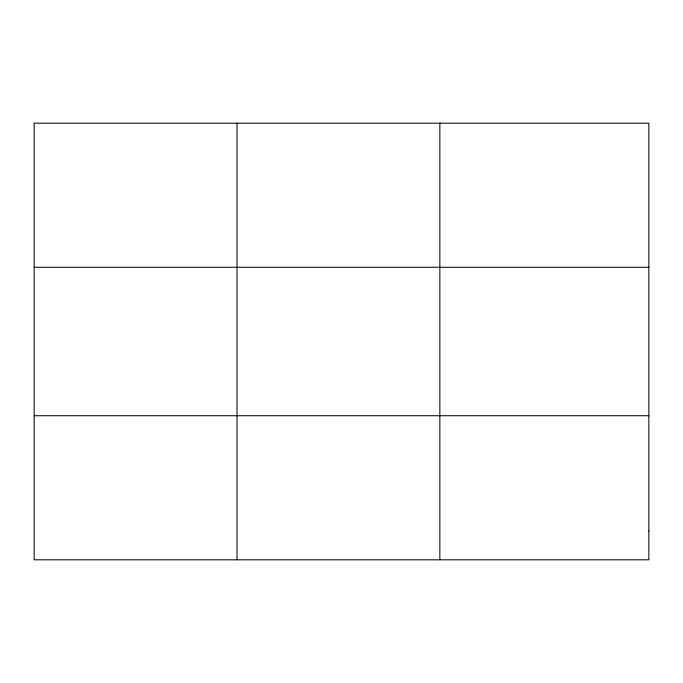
<?xml version="1.0" encoding="UTF-8"?>
<svg xmlns="http://www.w3.org/2000/svg" width="683" height="683" viewBox="0 0 683 683"><rect width="100%" height="100%" fill="white"/><g stroke="black" fill="none" stroke-linecap="round" stroke-linejoin="round"><path stroke-width="1.02" d="M237.001 123.188L237.001 559.812M439.852 123.188L439.852 559.812M34.15 267.275L648.85 267.275M34.15 415.725L648.85 415.725M648.85 530.998L648.85 559.812L34.15 559.812L34.15 123.188L648.85 123.188L648.85 530.998"/></g></svg>
